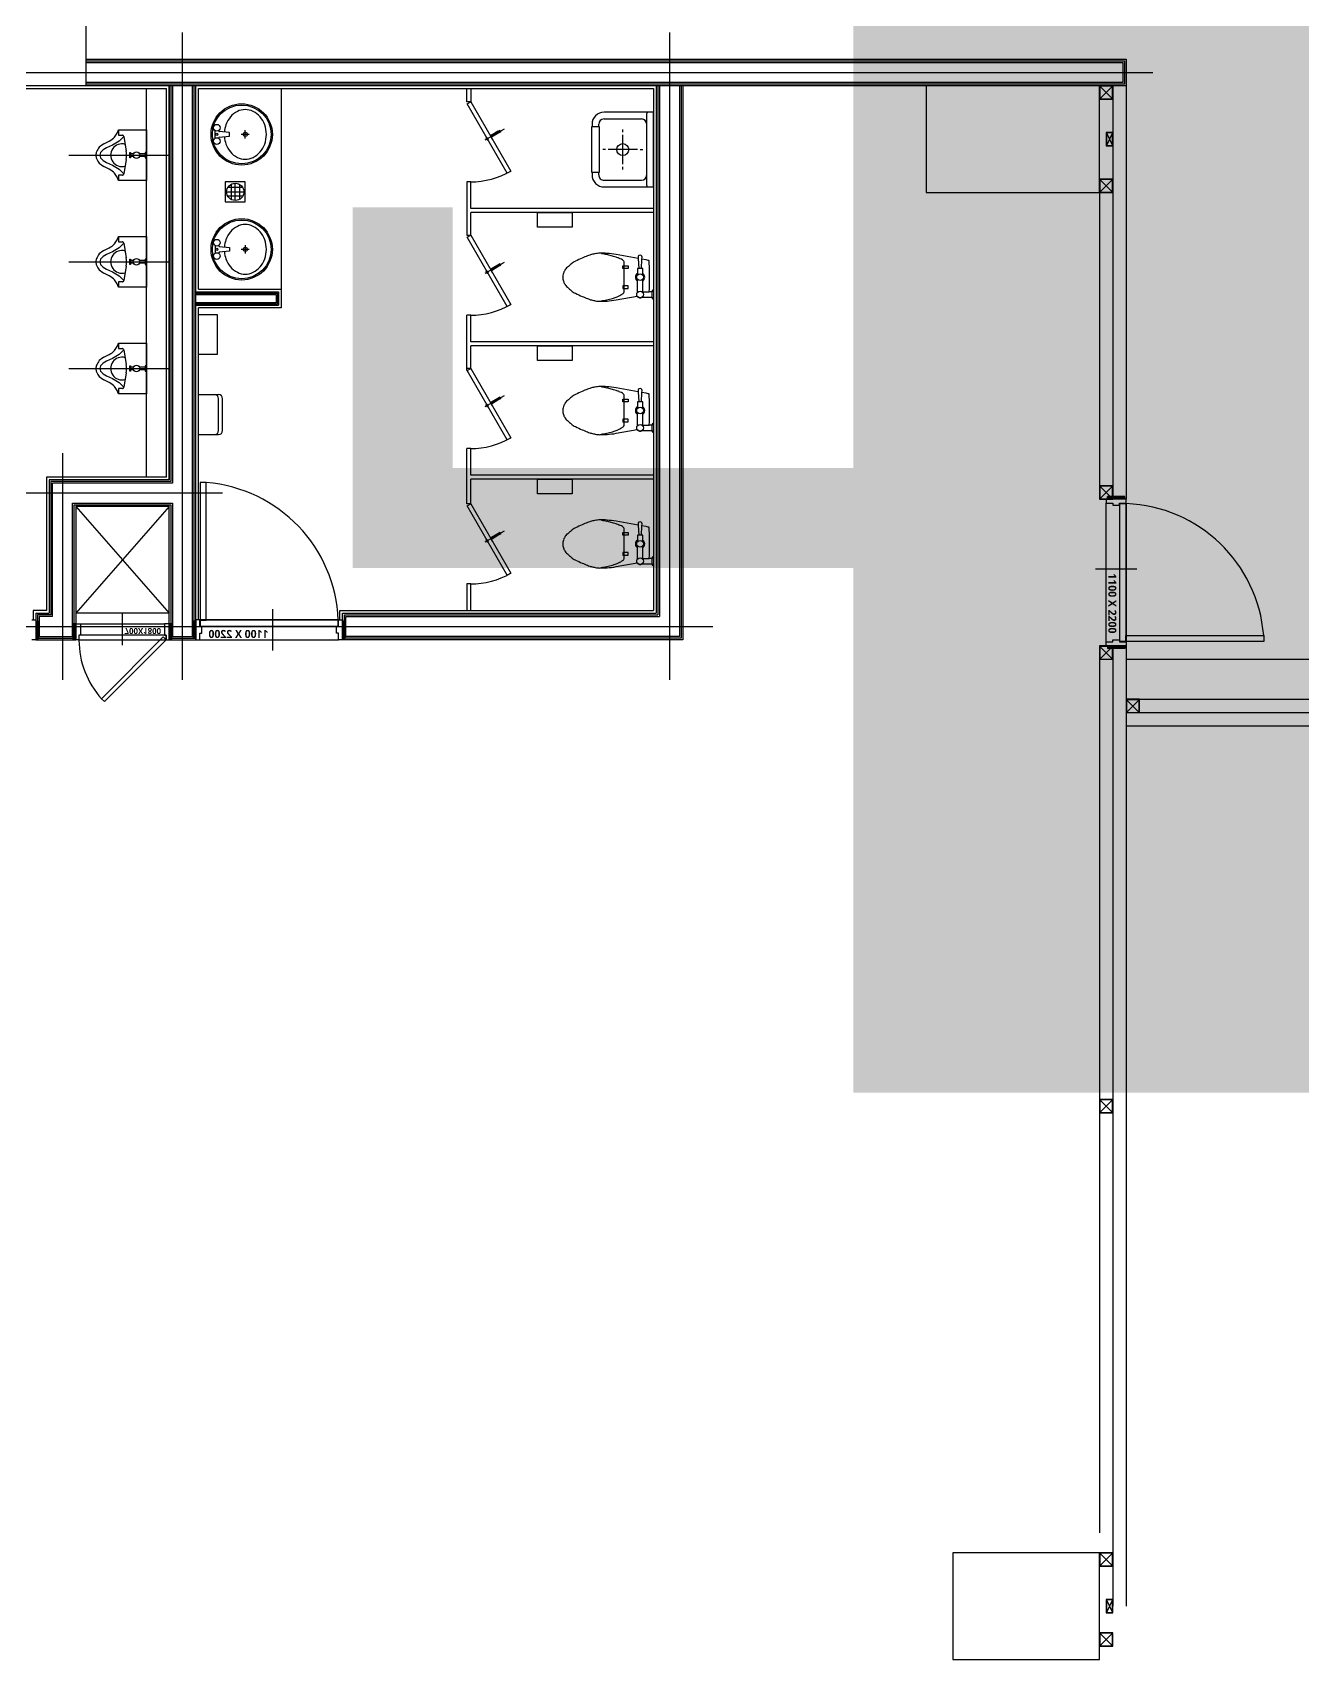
# Model space of a CAD drawing. Header units: millimetres. Extents: x 0 to 356400, y 0 to 68257.
# Drawn here: x 21556.2 to 21937, y 6221.9 to 6709.9 of the extents above; entities that cross this region are included whole.
import ezdxf
from ezdxf.enums import TextEntityAlignment as Align

# ---------------------------------------------------------------- set-up
doc = ezdxf.new("R2010")
doc.units = ezdxf.units.MM
doc.header["$LTSCALE"] = 75
doc.layers.add('8', color=8, linetype='Continuous')
doc.layers.add('AA-XXXX-TXT1', color=2, linetype='Continuous')
doc.styles.add('SHP-나눔bo', font='')
doc.styles.get('SHP-나눔bo').set_extended_font_data('NanumGothic', bold=True)

# ---------------------------------------------------------------- blocks, each defined once
blk = doc.blocks.new('G$C7369CDF7')
at = {"layer": '8'}
for p, q in [((21630, 45550), (21630, 58050)), ((21130, 45550), (21130, 57950)), ((21430, 45550), (21430, 57950)), ((21530, 45550), (21530, 57950)), ((20952, 45547), (20952, 46581)), ((20952, 46581), (20997, 46581)), ((20997, 46581), (20997, 45547)), ((16730, 5950), (16730, 45750)), ((20455, 45630), (20455, 45320)), ((21530, 45650), (21430, 45650)), ((21430, 45650), (21430, 45550)), ((21433, 45552), (21528, 45648)), ((21433, 45648), (21528, 45552)), ((21528, 45648), (21433, 45648)), ((21433, 45648), (21433, 45552)), ((21528, 45552), (21528, 45648)), ((21530, 45550), (21530, 45650)), ((16630, 37750), (16630, 45550)), ((16630, 45550), (16830, 45550)), ((16643, 37750), (16643, 45538)), ((16643, 45538), (16818, 45538)), ((16655, 37750), (16655, 45525)), ((16655, 45525), (16805, 45525)), ((16805, 45525), (16805, 37750)), ((16818, 45538), (16818, 37750)), ((16830, 45550), (16830, 37750)), ((16830, 45550), (19930, 45550)), ((19910, 45540), (19910, 45410)), ((19930, 45540), (19910, 45540)), ((19930, 45520), (19910, 45520)), ((19920, 45540), (19920, 45410)), ((19930, 45550), (19930, 45450)), ((19960, 45550), (19930, 45550)), ((19930, 45550), (19930, 45530)), ((19930, 45540), (19930, 45410)), ((19960, 45550), (21000, 45550)), ((19960, 45500), (19960, 45550)), ((19963, 45502), (19963, 45547)), ((19963, 45547), (20997, 45547)), ((20997, 45547), (20952, 45547)), ((20997, 45547), (20997, 45502)), ((21000, 45500), (21000, 45550)), ((21000, 45550), (21030, 45550)), ((21030, 45550), (28230, 45550)), ((21030, 45550), (21030, 45450)), ((21030, 45550), (21030, 45530)), ((21030, 45540), (21050, 45540)), ((21030, 45540), (21030, 45410)), ((21030, 45520), (21050, 45520)), ((21040, 45540), (21040, 45410)), ((21050, 45540), (21050, 45410)), ((21430, 45550), (21530, 45550)), ((21433, 45552), (21528, 45552)), ((16830, 45450), (19930, 45450)), ((16930, 45450), (16830, 45450)), ((16830, 45450), (16830, 45350)), ((16833, 45352), (16928, 45448)), ((16833, 45448), (16928, 45352)), ((16928, 45448), (16833, 45448)), ((16833, 45448), (16833, 45352)), ((16928, 45352), (16928, 45448)), ((16930, 45350), (16930, 45450)), ((17280, 45450, -103000), (17180, 45450, -103000)), ((17180, 45450, -103000), (17180, 45400, -103000)), ((17180, 45400, -103000), (17280, 45400, -103000)), ((17183, 45402, -103000), (17278, 45448, -103000)), ((17183, 45448, -103000), (17278, 45402, -103000)), ((17278, 45448, -103000), (17183, 45448, -103000)), ((17183, 45448, -103000), (17183, 45402, -103000)), ((17183, 45402, -103000), (17278, 45402, -103000)), ((17278, 45402, -103000), (17278, 45448, -103000)), ((17280, 45400, -103000), (17280, 45450, -103000)), ((17630, 45450), (17530, 45450)), ((17530, 45450), (17530, 45350)), ((17533, 45352), (17628, 45448)), ((17533, 45448), (17628, 45352)), ((17628, 45448), (17533, 45448)), ((17533, 45448), (17533, 45352)), ((17628, 45352), (17628, 45448)), ((17630, 45350), (17630, 45450)), ((19930, 45450), (19830, 45450)), ((19830, 45450), (19830, 45350)), ((19833, 45352), (19928, 45448)), ((19833, 45448), (19928, 45352)), ((19928, 45448), (19833, 45448)), ((19833, 45448), (19833, 45352)), ((19930, 45430), (19910, 45430)), ((19930, 45410), (19910, 45410)), ((19928, 45352), (19928, 45448)), ((19930, 45450), (19930, 45350)), ((19930, 45350), (19930, 45450)), ((19930, 45420), (19930, 45400)), ((19930, 45400), (19960, 45400)), ((19975, 45500), (19960, 45500)), ((19960, 45400), (19960, 45450)), ((19960, 45450), (19975, 45450)), ((21000, 45400), (19960, 45400)), ((20997, 45502), (19963, 45502)), ((19975, 45450), (19975, 45500)), ((20985, 45450), (20985, 45500)), ((20985, 45500), (21000, 45500)), ((21000, 45450), (20985, 45450)), ((21000, 45400), (21000, 45450)), ((21030, 45400), (21000, 45400)), ((21030, 45450), (28230, 45450)), ((21030, 45450), (21030, 45350)), ((21130, 45450), (21030, 45450)), ((21030, 45450), (21030, 45350)), ((21030, 45430), (21050, 45430)), ((21030, 45420), (21030, 45400)), ((21030, 45410), (21050, 45410)), ((21033, 45352), (21128, 45448)), ((21033, 45448), (21128, 45352)), ((21128, 45448), (21033, 45448)), ((21033, 45448), (21033, 45352)), ((21128, 45352), (21128, 45448)), ((21130, 45350), (21130, 45450)), ((24530, 45450), (24430, 45450)), ((24430, 45450), (24430, 45350)), ((24433, 45352), (24528, 45448)), ((24433, 45448), (24528, 45352)), ((24528, 45448), (24433, 45448)), ((24433, 45448), (24433, 45352)), ((24528, 45352), (24528, 45448)), ((24530, 45350), (24530, 45450)), ((27930, 45450), (27830, 45450)), ((27830, 45450), (27830, 45350)), ((27833, 45352), (27928, 45448)), ((27833, 45448), (27928, 45352)), ((27928, 45448), (27833, 45448)), ((27833, 45448), (27833, 45352)), ((27928, 45352), (27928, 45448)), ((27930, 45350), (27930, 45450)), ((28280, 45450, -103000), (28180, 45450, -103000)), ((28180, 45450, -103000), (28180, 45400, -103000)), ((28180, 45400, -103000), (28280, 45400, -103000)), ((28183, 45402, -103000), (28278, 45448, -103000)), ((28183, 45448, -103000), (28278, 45402, -103000)), ((28278, 45448, -103000), (28183, 45448, -103000)), ((28183, 45448, -103000), (28183, 45402, -103000)), ((28183, 45402, -103000), (28278, 45402, -103000)), ((28278, 45402, -103000), (28278, 45448, -103000)), ((28280, 45400, -103000), (28280, 45450, -103000)), ((28530, 45450), (28430, 45450)), ((28430, 45450), (28430, 45350)), ((28433, 45352), (28528, 45448)), ((28433, 45448), (28528, 45352)), ((28528, 45448), (28433, 45448)), ((28433, 45448), (28433, 45352)), ((28528, 45352), (28528, 45448)), ((28530, 45350), (28530, 45450)), ((17630, 45350), (16830, 45350)), ((16830, 45350), (16830, 44050)), ((16830, 45350), (16930, 45350)), ((16833, 45352), (16928, 45352)), ((17530, 45350), (17630, 45350)), ((17533, 45352), (17628, 45352)), ((17630, 45350), (19930, 45350)), ((17630, 44050), (17630, 45350)), ((19830, 45350), (19930, 45350)), ((19833, 45352), (19928, 45352)), ((21030, 45350), (27680, 45350)), ((21030, 45350), (21130, 45350)), ((21033, 45352), (21128, 45352)), ((24430, 45350), (24530, 45350)), ((24433, 45352), (24528, 45352)), ((28630, 45350), (27830, 45350)), ((27830, 45350), (27830, 44250)), ((27830, 45350), (27930, 45350)), ((27833, 45352), (27928, 45352)), ((28430, 45350), (28530, 45350)), ((28433, 45352), (28528, 45352)), ((28630, 44250), (28630, 45350)), ((27830, 44250), (28630, 44250)), ((16830, 44050), (17630, 44050)), ((20885, 34025), (20885, 42450)), ((16830, 42225), (20985, 42225)), ((16830, 42213), (20973, 42213)), ((20973, 42213), (20973, 39688)), ((20985, 42225), (20985, 39675)), ((16430, 42125), (21285, 42125)), ((16830, 42200), (20960, 42200)), ((20960, 42200), (20960, 39700)), ((16830, 42050), (20810, 42050)), ((16830, 42038), (20798, 42038)), ((16830, 42025), (20785, 42025)), ((16850, 42005), (20765, 42005)), ((16850, 38595), (16850, 42005)), ((17588, 42005), (17028, 42005)), ((17028, 42005), (17028, 41635)), ((17588, 41635), (17588, 42005)), ((17750, 42005), (17750, 40635)), ((17780, 42005), (17780, 40635)), ((18265, 41975), (18190, 41975)), ((18340, 41975), (18265, 41975)), ((18360, 42005), (18430, 42005)), ((18360, 42005), (18365, 41995)), ((18365, 41995), (18375, 41995)), ((18415, 41995), (18375, 41995)), ((18375, 41995), (18375, 41974)), ((18375, 41920), (18375, 41974)), ((18415, 41920), (18415, 41995)), ((18415, 41995), (18425, 41995)), ((18425, 41995), (18430, 42005)), ((18750, 42005), (18750, 40635)), ((18780, 42005), (18780, 40635)), ((19265, 41975), (19190, 41975)), ((19340, 41975), (19265, 41975)), ((19360, 42005), (19430, 42005)), ((19360, 42005), (19365, 41995)), ((19365, 41995), (19375, 41995)), ((19415, 41995), (19375, 41995)), ((19375, 41995), (19375, 41974)), ((19375, 41920), (19375, 41974)), ((19415, 41920), (19415, 41995)), ((19415, 41995), (19425, 41995)), ((19425, 41995), (19430, 42005)), ((19750, 42005), (19750, 40635)), ((19780, 42005), (19780, 40635)), ((20265, 41975), (20190, 41975)), ((20340, 41975), (20265, 41975)), ((20360, 42005), (20430, 42005)), ((20360, 42005), (20365, 41995)), ((20365, 41995), (20375, 41995)), ((20415, 41995), (20375, 41995)), ((20375, 41995), (20375, 41974)), ((20375, 41920), (20375, 41974)), ((20415, 41920), (20415, 41995)), ((20415, 41995), (20425, 41995)), ((20425, 41995), (20430, 42005)), ((20765, 40605), (20765, 42005)), ((20765, 39655), (20765, 41995)), ((20785, 39675), (20785, 42025)), ((20798, 39688), (20798, 42038)), ((20810, 39700), (20810, 42050)), ((17578, 41955), (17038, 41955)), ((17078, 41635), (17078, 41915)), ((17308, 41905), (17308, 41925)), ((17308, 41885), (17308, 41665)), ((17538, 41635), (17538, 41915)), ((18124, 41891), (18095, 41725)), ((18130, 41919), (18115, 41920)), ((18115, 41890), (18124, 41891)), ((18124, 41891), (18200, 41895)), ((18135, 41950), (18130, 41919)), ((18200, 41915), (18130, 41919)), ((18250, 41925), (18200, 41925)), ((18200, 41925), (18200, 41885)), ((18200, 41885), (18250, 41885)), ((18380, 41925), (18280, 41925)), ((18380, 41885), (18280, 41885)), ((18435, 41725), (18407, 41883)), ((19124, 41891), (19095, 41725)), ((19130, 41919), (19115, 41920)), ((19115, 41890), (19124, 41891)), ((19124, 41891), (19200, 41895)), ((19135, 41950), (19130, 41919)), ((19200, 41915), (19130, 41919)), ((19250, 41925), (19200, 41925)), ((19200, 41925), (19200, 41885)), ((19200, 41885), (19250, 41885)), ((19380, 41925), (19280, 41925)), ((19380, 41885), (19280, 41885)), ((19435, 41725), (19407, 41883)), ((20124, 41891), (20095, 41725)), ((20130, 41919), (20115, 41920)), ((20115, 41890), (20124, 41891)), ((20124, 41891), (20200, 41895)), ((20135, 41950), (20130, 41919)), ((20200, 41915), (20130, 41919)), ((20250, 41925), (20200, 41925)), ((20200, 41925), (20200, 41885)), ((20200, 41885), (20250, 41885)), ((20380, 41925), (20280, 41925)), ((20380, 41885), (20280, 41885)), ((20435, 41725), (20407, 41883)), ((17178, 41775), (17158, 41775)), ((17418, 41775), (17198, 41775)), ((17458, 41775), (17438, 41775)), ((18265, 41785), (18150, 41785)), ((18180, 41775), (18180, 41815)), ((18180, 41815), (18200, 41815)), ((18200, 41775), (18180, 41775)), ((18200, 41815), (18200, 41775)), ((18380, 41785), (18265, 41785)), ((18330, 41815), (18330, 41775)), ((18350, 41815), (18330, 41815)), ((18330, 41775), (18350, 41775)), ((18350, 41775), (18350, 41815)), ((19265, 41785), (19150, 41785)), ((19180, 41775), (19180, 41815)), ((19180, 41815), (19200, 41815)), ((19200, 41775), (19180, 41775)), ((19200, 41815), (19200, 41775)), ((19380, 41785), (19265, 41785)), ((19330, 41815), (19330, 41775)), ((19350, 41815), (19330, 41815)), ((19330, 41775), (19350, 41775)), ((19350, 41775), (19350, 41815)), ((20265, 41785), (20150, 41785)), ((20180, 41775), (20180, 41815)), ((20180, 41815), (20200, 41815)), ((20200, 41775), (20180, 41775)), ((20200, 41815), (20200, 41775)), ((20380, 41785), (20265, 41785)), ((20330, 41815), (20330, 41775)), ((20350, 41815), (20330, 41815)), ((20330, 41775), (20350, 41775)), ((20350, 41775), (20350, 41815)), ((17308, 41645), (17308, 41625)), ((17138, 41595), (17118, 41595)), ((17118, 41545), (17138, 41545)), ((17478, 41600), (17138, 41600)), ((17138, 41600), (17138, 41545)), ((17138, 41545), (17138, 41540)), ((17138, 41540), (17478, 41540)), ((17478, 41545), (17478, 41600)), ((17498, 41595), (17478, 41595)), ((17478, 41540), (17478, 41545)), ((17478, 41545), (17498, 41545)), ((17780, 41395), (17890, 41395)), ((17780, 41135), (17780, 41395)), ((17890, 41395), (17890, 41135)), ((18780, 41395), (18890, 41395)), ((18780, 41135), (18780, 41395)), ((18890, 41395), (18890, 41135)), ((19780, 41395), (19890, 41395)), ((19780, 41135), (19780, 41395)), ((19890, 41395), (19890, 41135)), ((17890, 41135), (17780, 41135)), ((18890, 41135), (18780, 41135)), ((19890, 41135), (19780, 41135)), ((16950, 40635, 0), (17470, 40935, 0)), ((17485, 40909, 0), (16965, 40609, 0)), ((17154, 40885, 0), (17237, 40740, 0)), ((17470, 40935, 0), (17485, 40909, 0)), ((17950, 40635, 0), (18470, 40935, 0)), ((18485, 40909, 0), (17965, 40609, 0)), ((18154, 40885, 0), (18237, 40740, 0)), ((18470, 40935, 0), (18485, 40909, 0)), ((18950, 40635, 0), (19470, 40935, 0)), ((19485, 40909, 0), (18965, 40609, 0)), ((19154, 40885, 0), (19237, 40740, 0)), ((19470, 40935, 0), (19485, 40909, 0)), ((19965, 40635, 0), (20485, 40935, 0)), ((20500, 40909, 0), (19980, 40609, 0)), ((20169, 40885, 0), (20252, 40740, 0)), ((20485, 40935, 0), (20500, 40909, 0)), ((17164, 40854, 0), (17175, 40861, 0)), ((17164, 40854, 0), (17169, 40846, 0)), ((17169, 40846, 0), (17180, 40853, 0)), ((17170, 40847, 0), (17173, 40841, 0)), ((17171, 40841, 0), (17183, 40847, 0)), ((17171, 40841, 0), (17205, 40783, 0)), ((17175, 40861, 0), (17180, 40853, 0)), ((17179, 40852, 0), (17182, 40847, 0)), ((17183, 40847, 0), (17216, 40790, 0)), ((17192, 40776, 0), (17229, 40797, 0)), ((17192, 40775, 0), (17230, 40796, 0)), ((17192, 40776, 0), (17192, 40775, 0)), ((17217, 40754, 0), (17235, 40765, 0)), ((17218, 40752, 0), (17217, 40754, 0)), ((17237, 40763, 0), (17218, 40752, 0)), ((17218, 40752, 0), (17221, 40751, 0)), ((17236, 40760, 0), (17221, 40751, 0)), ((17229, 40797, 0), (17230, 40796, 0)), ((17237, 40763, 0), (17235, 40765, 0)), ((17237, 40763, 0), (17236, 40760, 0)), ((18164, 40854, 0), (18175, 40861, 0)), ((18164, 40854, 0), (18169, 40846, 0)), ((18169, 40846, 0), (18180, 40853, 0)), ((18170, 40847, 0), (18173, 40841, 0)), ((18171, 40841, 0), (18183, 40847, 0)), ((18171, 40841, 0), (18205, 40783, 0)), ((18175, 40861, 0), (18180, 40853, 0)), ((18179, 40852, 0), (18182, 40847, 0)), ((18183, 40847, 0), (18216, 40790, 0)), ((18192, 40776, 0), (18229, 40797, 0)), ((18192, 40775, 0), (18230, 40796, 0)), ((18192, 40776, 0), (18192, 40775, 0)), ((18217, 40754, 0), (18235, 40765, 0)), ((18218, 40752, 0), (18217, 40754, 0)), ((18237, 40763, 0), (18218, 40752, 0)), ((18218, 40752, 0), (18221, 40751, 0)), ((18236, 40760, 0), (18221, 40751, 0)), ((18229, 40797, 0), (18230, 40796, 0)), ((18237, 40763, 0), (18235, 40765, 0)), ((18237, 40763, 0), (18236, 40760, 0)), ((19164, 40854, 0), (19175, 40861, 0)), ((19164, 40854, 0), (19169, 40846, 0)), ((19169, 40846, 0), (19180, 40853, 0)), ((19170, 40847, 0), (19173, 40841, 0)), ((19171, 40841, 0), (19183, 40847, 0)), ((19171, 40841, 0), (19205, 40783, 0)), ((19175, 40861, 0), (19180, 40853, 0)), ((19179, 40852, 0), (19182, 40847, 0)), ((19183, 40847, 0), (19216, 40790, 0)), ((19192, 40776, 0), (19229, 40797, 0)), ((19192, 40775, 0), (19230, 40796, 0)), ((19192, 40776, 0), (19192, 40775, 0)), ((19217, 40754, 0), (19235, 40765, 0)), ((19218, 40752, 0), (19217, 40754, 0)), ((19237, 40763, 0), (19218, 40752, 0)), ((19218, 40752, 0), (19221, 40751, 0)), ((19236, 40760, 0), (19221, 40751, 0)), ((19229, 40797, 0), (19230, 40796, 0)), ((19237, 40763, 0), (19235, 40765, 0)), ((19237, 40763, 0), (19236, 40760, 0)), ((20179, 40854, 0), (20190, 40861, 0)), ((20179, 40854, 0), (20184, 40846, 0)), ((20184, 40846, 0), (20195, 40853, 0)), ((20185, 40847, 0), (20188, 40841, 0)), ((20186, 40841, 0), (20198, 40847, 0)), ((20186, 40841, 0), (20220, 40783, 0)), ((20190, 40861, 0), (20195, 40853, 0)), ((20194, 40852, 0), (20197, 40847, 0)), ((20198, 40847, 0), (20231, 40790, 0)), ((20207, 40776, 0), (20244, 40797, 0)), ((20207, 40775, 0), (20245, 40796, 0)), ((20207, 40776, 0), (20207, 40775, 0)), ((20232, 40754, 0), (20250, 40765, 0)), ((20233, 40752, 0), (20232, 40754, 0)), ((20252, 40763, 0), (20233, 40752, 0)), ((20233, 40752, 0), (20236, 40751, 0)), ((20251, 40760, 0), (20236, 40751, 0)), ((20244, 40797, 0), (20245, 40796, 0)), ((20252, 40763, 0), (20250, 40765, 0)), ((20252, 40763, 0), (20251, 40760, 0)), ((16850, 40635), (16950, 40635)), ((16950, 40635), (16950, 40605)), ((16965, 40609, 0), (16950, 40635, 0)), ((17750, 40635), (17550, 40635)), ((17550, 40635), (17550, 40605)), ((17950, 40635), (17780, 40635)), ((17950, 40605), (17950, 40635)), ((17965, 40609, 0), (17950, 40635, 0)), ((18550, 40635), (18550, 40605)), ((18750, 40635), (18550, 40635)), ((18950, 40635), (18780, 40635)), ((18950, 40635), (18950, 40605)), ((18965, 40609, 0), (18950, 40635, 0)), ((19550, 40635), (19550, 40605)), ((19750, 40635), (19550, 40635)), ((19965, 40635), (19780, 40635)), ((19965, 40635), (19965, 40605)), ((19980, 40609, 0), (19965, 40635, 0)), ((20765, 40635), (20565, 40635)), ((20565, 40635), (20565, 40605)), ((16950, 40605), (16850, 40605)), ((17550, 40605), (17950, 40605)), ((18965, 40605), (18550, 40605)), ((19965, 40605), (19550, 40605)), ((20565, 40605), (20765, 40605)), ((20835, 39655), (20765, 39655)), ((20985, 39675), (20785, 39675)), ((20973, 39688), (20798, 39688)), ((20960, 39700), (20810, 39700)), ((20835, 39645), (20835, 39675)), ((20835, 39675), (20855, 39675)), ((20845, 39695), (20975, 39695)), ((20845, 39675), (20845, 39695)), ((20845, 39685), (20975, 39685)), ((20845, 39675), (20975, 39675)), ((20865, 39675), (20865, 39695)), ((20955, 39675), (20955, 39695)), ((20965, 39675), (20985, 39675)), ((20975, 39675), (20975, 39695)), ((20985, 39675), (20985, 39645)), ((20835, 39645), (20835, 38605)), ((20885, 39645), (20835, 39645)), ((20883, 39642), (20838, 39642)), ((20838, 39642), (20838, 38608)), ((20883, 38608), (20883, 39642)), ((20885, 39630), (20885, 39645)), ((20935, 39630), (20885, 39630)), ((20985, 39645), (20935, 39645)), ((20935, 39645), (20935, 39630)), ((20985, 38605), (20985, 39645)), ((16850, 39215), (18355, 39215)), ((18355, 38595), (18355, 39215)), ((18355, 39215), (18495, 39215)), ((18375, 38575), (18375, 39195)), ((18375, 39195), (18475, 39195)), ((18385, 38575), (18385, 39186)), ((18385, 39186), (18466, 39186)), ((18394, 38575), (18394, 39176)), ((18394, 39176), (18456, 39176)), ((18456, 39176), (18456, 38575)), ((18466, 39186), (18466, 38575)), ((18475, 38575), (18475, 39195)), ((18495, 39215), (18495, 38595)), ((20755, 39150), (21065, 39150)), ((17226, 38945), (17163, 38945)), ((17195, 38975), (17195, 38913)), ((17550, 38945), (17550, 38795)), ((17700, 38945), (17550, 38945)), ((17593, 38926), (17593, 38814)), ((17625, 38805), (17625, 38935)), ((17658, 38926), (17658, 38814)), ((17700, 38795), (17700, 38945)), ((18025, 38945), (18087, 38945)), ((18056, 38975), (18056, 38913)), ((17180, 38827), (17173, 38750)), ((17208, 38827), (17180, 38827)), ((17216, 38750), (17208, 38827)), ((17690, 38870), (17561, 38870)), ((17569, 38902), (17681, 38902)), ((17569, 38838), (17681, 38838)), ((18035, 38750), (18042, 38827)), ((18042, 38827), (18070, 38827)), ((18070, 38827), (18077, 38750)), ((17168, 38746), (17165, 38746)), ((17224, 38718), (17165, 38718)), ((17224, 38746), (17221, 38746)), ((17550, 38795), (17700, 38795)), ((18027, 38746), (18030, 38746)), ((18027, 38718), (18085, 38718)), ((18082, 38746), (18085, 38746)), ((18545, 38595), (18545, 38735)), ((18545, 38735), (18845, 38735)), ((18845, 38735), (18845, 38595)), ((19145, 38595), (19145, 38745)), ((19415, 38775), (19175, 38775)), ((19415, 38745), (19175, 38745)), ((19445, 38595), (19445, 38745)), ((19885, 38775), (19885, 37275)), ((20985, 38575), (16830, 38575)), ((20973, 38563), (16830, 38563)), ((18355, 38595), (16850, 38595)), ((20765, 38595), (18495, 38595)), ((18845, 38595), (18545, 38595)), ((19445, 38595), (19145, 38595)), ((20838, 38653), (19804, 38653)), ((19804, 38653), (19804, 38608)), ((19804, 38608), (20838, 38608)), ((20835, 38595), (20765, 38595)), ((20885, 38605), (20835, 38605)), ((20835, 38605), (20835, 38575)), ((20835, 38575), (20855, 38575)), ((20838, 38608), (20838, 38653)), ((20838, 38608), (20883, 38608)), ((20845, 38575), (20845, 38555)), ((20845, 38575), (20975, 38575)), ((20845, 38565), (20975, 38565)), ((20845, 38555), (20975, 38555)), ((20865, 38575), (20865, 38555)), ((20935, 38620), (20885, 38620)), ((20885, 38620), (20885, 38605)), ((20935, 38605), (20935, 38620)), ((20985, 38605), (20935, 38605)), ((20955, 38575), (20955, 38555)), ((20965, 38575), (20985, 38575)), ((20973, 38388), (20973, 38563)), ((20975, 38575), (20975, 38555)), ((20985, 38575), (20985, 38605)), ((20985, 38375), (20985, 38575)), ((21285, 38475), (16430, 38475)), ((20960, 38550), (16830, 38550)), ((20960, 38400), (20960, 38550)), ((16830, 38400), (19810, 38400)), ((16830, 38388), (19798, 38388)), ((19785, 38375), (16830, 38375)), ((16830, 38375), (19785, 38375)), ((19765, 38355), (16850, 38355)), ((16850, 34570), (16850, 38355)), ((17350, 37623), (17350, 38370)), ((18150, 37623), (18150, 38370)), ((18950, 37623), (18950, 38370)), ((19765, 38355), (19765, 37455)), ((19785, 38375), (19785, 37475)), ((19798, 38388), (19798, 37488)), ((19810, 38400), (19810, 37500)), ((19960, 37650), (19960, 38400)), ((19960, 38400), (20960, 38400)), ((19973, 37663), (19973, 38388)), ((19973, 38388), (20973, 38388)), ((20985, 38375), (19985, 38375)), ((19985, 38375), (19985, 37675)), ((19985, 37675), (20785, 38375)), ((19985, 38375), (20785, 37675)), ((20785, 38375), (20785, 37675)), ((20865, 38395), (20865, 38375)), ((20985, 38395), (20865, 38395)), ((20985, 38385), (20865, 38385)), ((20865, 38375), (20865, 38340)), ((20985, 38375), (20865, 38375)), ((20985, 38375), (20865, 38375)), ((20865, 38340), (20950, 38340)), ((20865, 37693), (20865, 38340)), ((20885, 38395), (20885, 38375)), ((20950, 38340), (20950, 38352)), ((20950, 38352), (20985, 38352)), ((20985, 38352), (20950, 38352)), ((20950, 38352), (20950, 37698)), ((20985, 38352), (20963, 38330)), ((21426, 37867), (20963, 38330)), ((20975, 38395), (20975, 38375)), ((20985, 38395), (20985, 38375)), ((20985, 38352), (20985, 38375)), ((21447, 37890), (20985, 38352)), ((20985, 37698), (20985, 38352)), ((19765, 38205), (16850, 38205)), ((17160, 38205), (17540, 38205)), ((17160, 37995), (17160, 38205)), ((17330, 38205), (17330, 38195)), ((17330, 38195), (17370, 38195)), ((17340, 38205), (17340, 38153)), ((17360, 38205), (17360, 38153)), ((17370, 38195), (17370, 38205)), ((17540, 38205), (17540, 37995)), ((17960, 38205), (18340, 38205)), ((17960, 37995), (17960, 38205)), ((18130, 38205), (18130, 38195)), ((18130, 38195), (18170, 38195)), ((18140, 38205), (18140, 38153)), ((18160, 38205), (18160, 38153)), ((18170, 38195), (18170, 38205)), ((18340, 38205), (18340, 37995)), ((18760, 38205), (19140, 38205)), ((18760, 37995), (18760, 38205)), ((18930, 38205), (18930, 38195)), ((18930, 38195), (18970, 38195)), ((18940, 38205), (18940, 38153)), ((18960, 38205), (18960, 38153)), ((18970, 38195), (18970, 38205)), ((19140, 38205), (19140, 37995)), ((17330, 38080), (17330, 38085)), ((17330, 38085), (17370, 38085)), ((17370, 38080), (17330, 38080)), ((17340, 38110), (17340, 38085)), ((17360, 38107), (17360, 38085)), ((17370, 38085), (17370, 38080)), ((18130, 38080), (18130, 38085)), ((18130, 38085), (18170, 38085)), ((18170, 38080), (18130, 38080)), ((18140, 38110), (18140, 38085)), ((18160, 38107), (18160, 38085)), ((18170, 38085), (18170, 38080)), ((18930, 38080), (18930, 38085)), ((18930, 38085), (18970, 38085)), ((18970, 38080), (18930, 38080)), ((18940, 38110), (18940, 38085)), ((18960, 38107), (18960, 38085)), ((18970, 38085), (18970, 38080)), ((17160, 37995), (17200, 37995)), ((17200, 37995), (17200, 38025)), ((17210, 38035), (17319, 38053)), ((17210, 38035), (17245, 38000)), ((17245, 38000), (17275, 37950)), ((17275, 37950), (17295, 37905)), ((17382, 38053), (17490, 38035)), ((17405, 37905), (17425, 37950)), ((17425, 37950), (17455, 38000)), ((17455, 38000), (17490, 38035)), ((17500, 38025), (17500, 37995)), ((17500, 37995), (17540, 37995)), ((17960, 37995), (18000, 37995)), ((18000, 37995), (18000, 38025)), ((18010, 38035), (18119, 38053)), ((18010, 38035), (18045, 38000)), ((18045, 38000), (18075, 37950)), ((18075, 37950), (18095, 37905)), ((18182, 38053), (18290, 38035)), ((18205, 37905), (18225, 37950)), ((18225, 37950), (18255, 38000)), ((18255, 38000), (18290, 38035)), ((18300, 38025), (18300, 37995)), ((18300, 37995), (18340, 37995)), ((18760, 37995), (18800, 37995)), ((18800, 37995), (18800, 38025)), ((18810, 38035), (18919, 38053)), ((18810, 38035), (18845, 38000)), ((18845, 38000), (18875, 37950)), ((18875, 37950), (18895, 37905)), ((18982, 38053), (19090, 38035)), ((19005, 37905), (19025, 37950)), ((19025, 37950), (19055, 38000)), ((19055, 38000), (19090, 38035)), ((19100, 38025), (19100, 37995)), ((19100, 37995), (19140, 37995)), ((21025, 38025), (20787, 38025)), ((17295, 37905), (17310, 37880)), ((17310, 37880), (17330, 37860)), ((17330, 37860), (17350, 37855)), ((17350, 37855), (17370, 37860)), ((17370, 37860), (17390, 37880)), ((17390, 37880), (17405, 37905)), ((18095, 37905), (18110, 37880)), ((18110, 37880), (18130, 37860)), ((18130, 37860), (18150, 37855)), ((18150, 37855), (18170, 37860)), ((18170, 37860), (18190, 37880)), ((18190, 37880), (18205, 37905)), ((18895, 37905), (18910, 37880)), ((18910, 37880), (18930, 37860)), ((18930, 37860), (18950, 37855)), ((18950, 37855), (18970, 37860)), ((18970, 37860), (18990, 37880)), ((18990, 37880), (19005, 37905)), ((21447, 37890), (21426, 37867)), ((16230, 37750), (16830, 37750)), ((16830, 37750), (16830, 37150)), ((20865, 37675), (20865, 37710)), ((20865, 37710), (20950, 37710)), ((20950, 37710), (20950, 37698)), ((20950, 37698), (20985, 37698)), ((20950, 37698), (20985, 37698)), ((20985, 37698), (20985, 37675)), ((20960, 37650), (19960, 37650)), ((20973, 37663), (19973, 37663)), ((19985, 37675), (20985, 37675)), ((20975, 37675), (20865, 37675)), ((20865, 37675), (20865, 37655)), ((20985, 37675), (20865, 37675)), ((20985, 37665), (20865, 37665)), ((20985, 37655), (20865, 37655)), ((20885, 37675), (20885, 37655)), ((20960, 37400), (20960, 37650)), ((20973, 37388), (20973, 37663)), ((20975, 37675), (20975, 37655)), ((20985, 37375), (20985, 37675)), ((20985, 37675), (20985, 37655)), ((19585, 37575), (21285, 37575)), ((19765, 37455), (20765, 37455)), ((19785, 37475), (20785, 37475)), ((19798, 37488), (20798, 37488)), ((20810, 37500), (19810, 37500)), ((20765, 37455), (20765, 37355)), ((20785, 37375), (20785, 37475)), ((20798, 37488), (20798, 37388)), ((20810, 37500), (20810, 37400)), ((20765, 37355), (20835, 37355)), ((20785, 37375), (20985, 37375)), ((20798, 37388), (20973, 37388)), ((20810, 37400), (20960, 37400)), ((20835, 37345), (20835, 37375)), ((20835, 37375), (20855, 37375)), ((20845, 37395), (20975, 37395)), ((20845, 37375), (20845, 37395)), ((20845, 37385), (20975, 37385)), ((20845, 37375), (20975, 37375)), ((20865, 37375), (20865, 37395)), ((20955, 37375), (20955, 37395)), ((20965, 37375), (20985, 37375)), ((20975, 37375), (20975, 37395)), ((20985, 37375), (20985, 37345))]:
    blk.add_line(p, q, dxfattribs=at)
for centre, radius in [((18265, 41905), 25), ((18395, 41905), 25), ((19265, 41905), 25), ((19395, 41905), 25), ((20265, 41905), 25), ((20395, 41905), 25), ((17308, 41775), 45), ((17194, 38918), 230), ((17194, 38918), 220), ((18056, 38918), 230), ((18056, 38918), 220), ((17194, 38945), 15), ((17625, 38870), 64.7), ((18056, 38945), 15), ((17144, 38732), 25), ((17194, 38732), 8), ((17244, 38732), 25), ((18006, 38732), 25), ((18056, 38732), 8), ((18106, 38732), 25), ((17350, 38130), 25), ((18150, 38130), 25), ((18950, 38130), 25)]:
    blk.add_circle(centre, radius, dxfattribs=at)
for centre, radius, start, end in [((21037, 45509), 1075, 94.5299, 177.8035), ((18158, 41961), 20, 152.9263, 165.9638), ((18145, 41968), 5.01, 95.7106, 152.9263), ((18190, 41512), 463, 90, 95.7106), ((18340, 41512), 463, 85.6617, 90), ((19158, 41961), 20, 152.9263, 165.9638), ((19145, 41968), 5.01, 95.7106, 152.9263), ((19190, 41512), 463, 90, 95.7106), ((19340, 41512), 463, 85.6617, 90), ((20158, 41961), 20, 152.9263, 165.9638), ((20145, 41968), 5.01, 95.7106, 152.9263), ((20190, 41512), 463, 90, 95.7106), ((20340, 41512), 463, 85.6617, 90), ((17038, 41965), 10, 180, 270), ((17118, 41915), 40, 90, 180), ((17498, 41915), 40, 0, 90), ((17578, 41965), 10, 270, 0), ((18114, 41905), 15, 86.6335, 273.3665), ((18382, 41905), 251, 165.9638, 169.6403), ((18265, 41905), 35, 34.8499, 145.1501), ((18265, 41905), 35, 214.8499, 325.1501), ((18395, 41905), 25, 298.9372, 36.8699), ((19114, 41905), 15, 86.6335, 273.3665), ((19382, 41905), 251, 165.9638, 169.6403), ((19265, 41905), 35, 34.8499, 145.1501), ((19265, 41905), 35, 214.8499, 325.1501), ((19395, 41905), 25, 298.9372, 36.8699), ((20114, 41905), 15, 86.6335, 273.3665), ((20382, 41905), 251, 165.9638, 169.6403), ((20265, 41905), 35, 34.8499, 145.1501), ((20265, 41905), 35, 214.8499, 325.1501), ((20395, 41905), 25, 298.9372, 36.8699), ((18859, 41593), 775, 170.1534, 175.2364), ((19127, 41396), 1064, 161.9714, 164.0546), ((18651, 41551), 564, 159.444, 161.9714), ((18396, 41646), 291, 155.9278, 159.444), ((18180, 41743), 54.8, 135, 155.9278), ((18150, 41773), 12.3, 90, 135), ((18380, 41781), 3.54, 36.8699, 90), ((18244, 41679), 174, 29.5675, 36.8699), ((17982, 41531), 475, 26.5651, 29.5675), ((18136, 41608), 303, 22.8053, 26.5651), ((18199, 41634), 234, 15.9454, 22.8053), ((17672, 41593), 775, 4.7636, 9.8466), ((19859, 41593), 775, 170.1534, 175.2364), ((20127, 41396), 1064, 161.9714, 164.0546), ((19651, 41551), 564, 159.444, 161.9714), ((19396, 41646), 291, 155.9278, 159.444), ((19180, 41743), 54.8, 135, 155.9278), ((19150, 41773), 12.3, 90, 135), ((19380, 41781), 3.54, 36.8699, 90), ((19244, 41679), 174, 29.5675, 36.8699), ((18982, 41531), 475, 26.5651, 29.5675), ((19136, 41608), 303, 22.8053, 26.5651), ((19199, 41634), 234, 15.9454, 22.8053), ((18672, 41593), 775, 4.7636, 9.8466), ((20859, 41593), 775, 170.1534, 175.2364), ((21127, 41396), 1064, 161.9714, 164.0546), ((20651, 41551), 564, 159.444, 161.9714), ((20396, 41646), 291, 155.9278, 159.444), ((20180, 41743), 54.8, 135, 155.9278), ((20150, 41773), 12.3, 90, 135), ((20380, 41781), 3.54, 36.8699, 90), ((20244, 41679), 174, 29.5675, 36.8699), ((19982, 41531), 475, 26.5651, 29.5675), ((20136, 41608), 303, 22.8053, 26.5651), ((20199, 41634), 234, 15.9454, 22.8053), ((19672, 41593), 775, 4.7636, 9.8466), ((17118, 41635), 90, 180, 270), ((17118, 41635), 40, 180, 270), ((17498, 41635), 40, 270, 0), ((17498, 41635), 90, 270, 0), ((18526, 41620), 441, 175.2364, 181.9723), ((18389, 41615), 304, 181.9723, 188.7462), ((18333, 41598), 244, 166.4166, 175.6013), ((18900, 41461), 828, 164.0546, 166.4166), ((17848, 41534), 599, 11.6565, 15.9454), ((18105, 41587), 337, 4.3987, 11.6565), ((18142, 41615), 304, 351.2538, 358.0277), ((18004, 41620), 441, 358.0277, 4.7636), ((19526, 41620), 441, 175.2364, 181.9723), ((19389, 41615), 304, 181.9723, 188.7462), ((19333, 41598), 244, 166.4166, 175.6013), ((19900, 41461), 828, 164.0546, 166.4166), ((18848, 41534), 599, 11.6565, 15.9454), ((19105, 41587), 337, 4.3987, 11.6565), ((19142, 41615), 304, 351.2538, 358.0277), ((19004, 41620), 441, 358.0277, 4.7636), ((20526, 41620), 441, 175.2364, 181.9723), ((20389, 41615), 304, 181.9723, 188.7462), ((20333, 41598), 244, 166.4166, 175.6013), ((20900, 41461), 828, 164.0546, 166.4166), ((19848, 41534), 599, 11.6565, 15.9454), ((20105, 41587), 337, 4.3987, 11.6565), ((20142, 41615), 304, 351.2538, 358.0277), ((20004, 41620), 441, 358.0277, 4.7636), ((18299, 41602), 213, 188.7462, 196.8361), ((18532, 41672), 456, 196.8361, 198.4349), ((19054, 41846), 1007, 198.4349, 199.5108), ((18635, 41698), 562, 199.5108, 203.9625), ((17895, 41698), 562, 336.0375, 340.4892), ((17476, 41846), 1007, 340.4892, 341.5651), ((17999, 41672), 456, 341.5651, 343.1639), ((18231, 41602), 213, 343.1639, 351.2538), ((19299, 41602), 213, 188.7462, 196.8361), ((19532, 41672), 456, 196.8361, 198.4349), ((20054, 41846), 1007, 198.4349, 199.5108), ((19635, 41698), 562, 199.5108, 203.9625), ((18895, 41698), 562, 336.0375, 340.4892), ((18476, 41846), 1007, 340.4892, 341.5651), ((18999, 41672), 456, 341.5651, 343.1639), ((19231, 41602), 213, 343.1639, 351.2538), ((20299, 41602), 213, 188.7462, 196.8361), ((20532, 41672), 456, 196.8361, 198.4349), ((21054, 41846), 1007, 198.4349, 199.5108), ((20635, 41698), 562, 199.5108, 203.9625), ((19895, 41698), 562, 336.0375, 340.4892), ((19476, 41846), 1007, 340.4892, 341.5651), ((19999, 41672), 456, 341.5651, 343.1639), ((20231, 41602), 213, 343.1639, 351.2538), ((18932, 41830), 887, 203.9625, 207.5073), ((18338, 41520), 217, 207.5073, 216.8699), ((18383, 41554), 273, 216.8699, 225.2192), ((18306, 41477), 165, 225.2192, 236.3099), ((18224, 41477), 165, 303.6901, 314.7808), ((18148, 41554), 273, 314.7808, 323.1301), ((18193, 41520), 217, 323.1301, 332.4927), ((17599, 41830), 887, 332.4927, 336.0375), ((19932, 41830), 887, 203.9625, 207.5073), ((19338, 41520), 217, 207.5073, 216.8699), ((19383, 41554), 273, 216.8699, 225.2192), ((19306, 41477), 165, 225.2192, 236.3099), ((19224, 41477), 165, 303.6901, 314.7808), ((19148, 41554), 273, 314.7808, 323.1301), ((19193, 41520), 217, 323.1301, 332.4927), ((18599, 41830), 887, 332.4927, 336.0375), ((20932, 41830), 887, 203.9625, 207.5073), ((20338, 41520), 217, 207.5073, 216.8699), ((20383, 41554), 273, 216.8699, 225.2192), ((20306, 41477), 165, 225.2192, 236.3099), ((20224, 41477), 165, 303.6901, 314.7808), ((20148, 41554), 273, 314.7808, 323.1301), ((20193, 41520), 217, 323.1301, 332.4927), ((19599, 41830), 887, 332.4927, 336.0375), ((18261, 41409), 82.6, 236.3099, 252.0099), ((18269, 41433), 108, 252.0099, 260.5377), ((18265, 41413), 87.7, 260.5377, 270), ((18265, 41413), 87.7, 270, 279.4623), ((18262, 41433), 108, 279.4623, 287.9901), ((18270, 41409), 82.6, 287.9901, 303.6901), ((19261, 41409), 82.6, 236.3099, 252.0099), ((19269, 41433), 108, 252.0099, 260.5377), ((19265, 41413), 87.7, 260.5377, 270), ((19265, 41413), 87.7, 270, 279.4623), ((19262, 41433), 108, 279.4623, 287.9901), ((19270, 41409), 82.6, 287.9901, 303.6901), ((20261, 41409), 82.6, 236.3099, 252.0099), ((20269, 41433), 108, 252.0099, 260.5377), ((20265, 41413), 87.7, 260.5377, 270), ((20265, 41413), 87.7, 270, 279.4623), ((20262, 41433), 108, 279.4623, 287.9901), ((20270, 41409), 82.6, 287.9901, 303.6901), ((16950, 40635, 0), 600, 0, 30), ((17950, 40635, 0), 600, 0, 30), ((18950, 40635, 0), 600, 0, 30), ((19965, 40635, 0), 600, 0, 30), ((20877, 38568), 1075, 92.1965, 175.4701), ((17168, 38933), 162, 130.3466, 154.0053), ((17184, 38914), 187, 109.3849, 130.3466), ((17194, 38885), 218, 90, 109.3849), ((17194, 38885), 218, 70.6151, 90), ((17205, 38914), 187, 49.6534, 70.6151), ((17221, 38933), 162, 25.9947, 49.6534), ((18030, 38933), 162, 130.3466, 154.0053), ((18046, 38914), 187, 109.3849, 130.3466), ((18056, 38885), 218, 90, 109.3849), ((18056, 38885), 218, 70.6151, 90), ((18066, 38914), 187, 49.6534, 70.6151), ((18082, 38933), 162, 25.9947, 49.6534), ((17143, 38945), 135, 154.0053, 180), ((17143, 38945), 135, 180, 205.9947), ((17246, 38945), 135, 360, 25.9947), ((17246, 38945), 135, 334.0053, 0), ((18005, 38945), 135, 154.0053, 180), ((18005, 38945), 135, 180, 205.9947), ((18107, 38945), 135, 0, 25.9947), ((18107, 38945), 135, 334.0053, 360), ((17168, 38957), 162, 205.9947, 229.6534), ((17184, 38976), 187, 229.6534, 250.6151), ((17194, 39006), 218, 250.6151, 265.3623), ((17194, 39006), 218, 274.6377, 289.3849), ((17205, 38976), 187, 289.3849, 310.3466), ((17221, 38957), 162, 310.3466, 334.0053), ((18030, 38957), 162, 205.9947, 229.6534), ((18046, 38976), 187, 229.6534, 250.6151), ((18056, 39006), 218, 250.6151, 265.3623), ((18056, 39006), 218, 274.6377, 289.3849), ((18066, 38976), 187, 289.3849, 310.3466), ((18082, 38957), 162, 310.3466, 334.0053), ((17168, 38751), 5, 270, 354.6091), ((17221, 38751), 5, 185.3909, 270), ((18030, 38751), 5, 270, 354.6091), ((18082, 38751), 5, 185.3909, 270), ((19175, 38745), 30, 90, 180), ((19175, 38715), 30, 90, 180), ((19415, 38745), 30, 0, 90), ((19415, 38715), 30, 0, 90), ((17060, 37708), 304, 65.6588, 70.7384), ((16887, 37505), 565, 54.4809, 58.1389), ((17206, 38025), 6.05, 135, 180), ((17222, 38009), 28.3, 114.6185, 135), ((17015, 37784), 270, 31.5554, 42.1844), ((17350, 38020), 85, 163.2144, 16.7856), ((17350, 37858), 197, 80.75, 99.25), ((17685, 37784), 270, 137.8156, 148.4446), ((17813, 37505), 565, 121.8611, 125.5191), ((17488, 38024), 11.6, 29.6316, 80.75), ((17482, 38020), 18.7, 15.3684, 29.6316), ((17641, 37708), 304, 109.2616, 114.3412), ((17860, 37708), 304, 65.6588, 70.7384), ((17687, 37505), 565, 54.4809, 58.1389), ((18006, 38025), 6.05, 135, 180), ((18022, 38009), 28.3, 114.6185, 135), ((17815, 37784), 270, 31.5554, 42.1844), ((18150, 38020), 85, 163.2144, 16.7856), ((18150, 37858), 197, 80.75, 99.25), ((18485, 37784), 270, 137.8156, 148.4446), ((18613, 37505), 565, 121.8611, 125.5191), ((18288, 38024), 11.6, 29.6316, 80.75), ((18282, 38020), 18.7, 15.3684, 29.6316), ((18441, 37708), 304, 109.2616, 114.3412), ((18660, 37708), 304, 65.6588, 70.7384), ((18487, 37505), 565, 54.4809, 58.1389), ((18806, 38025), 6.05, 135, 180), ((18822, 38009), 28.3, 114.6185, 135), ((18615, 37784), 270, 31.5554, 42.1844), ((18950, 38020), 85, 163.2144, 16.7856), ((18950, 37858), 197, 80.75, 99.25), ((19285, 37784), 270, 137.8156, 148.4446), ((19413, 37505), 565, 121.8611, 125.5191), ((19088, 38024), 11.6, 29.6316, 80.75), ((19082, 38020), 18.7, 15.3684, 29.6316), ((19241, 37708), 304, 109.2616, 114.3412), ((16869, 37712), 432, 23.5978, 29.5323), ((17600, 38098), 397, 212.4311, 218.6443), ((17378, 37963), 143, 232.1303, 248.38), ((17363, 37956), 132, 253.1333, 264.2468), ((17337, 37956), 132, 275.7532, 286.8667), ((17323, 37963), 143, 291.62, 307.8697), ((17100, 38098), 397, 321.3557, 327.5689), ((17831, 37712), 432, 150.4677, 156.4022), ((17669, 37712), 432, 23.5978, 29.5323), ((18400, 38098), 397, 212.4311, 218.6443), ((18178, 37963), 143, 232.1303, 248.38), ((18163, 37956), 132, 253.1333, 264.2468), ((18137, 37956), 132, 275.7532, 286.8667), ((18123, 37963), 143, 291.62, 307.8697), ((17900, 38098), 397, 321.3557, 327.5689), ((18631, 37712), 432, 150.4677, 156.4022), ((18469, 37712), 432, 23.5978, 29.5323), ((19200, 38098), 397, 212.4311, 218.6443), ((18978, 37963), 143, 232.1303, 248.38), ((18963, 37956), 132, 253.1333, 264.2468), ((18937, 37956), 132, 275.7532, 286.8667), ((18923, 37963), 143, 291.62, 307.8697), ((18700, 38098), 397, 321.3557, 327.5689), ((19431, 37712), 432, 150.4677, 156.4022), ((20983, 38366), 668, 270.2345, 311.6084)]:
    blk.add_arc(centre, radius, start, end, dxfattribs=at)
at = {"layer": '8', "style": 'SHP-나눔bo'}
blk.add_text('1100 X 2200', height=60, dxfattribs=at).set_placement((20711, 45416), align=Align.CENTER)
at = {"layer": '8', "style": 'SHP-나눔bo', "text_generation_flag": 4}
for s, height, rotation, p in [('1100 X 2200', 60, 270, (20970, 38894)), ('700X1800', 45, 90, (20896, 38177))]:
    blk.add_text(s, height=height, rotation=rotation, dxfattribs=at).set_placement(p, align=Align.CENTER)

msp = doc.modelspace()

# ---------------------------------------------------------------- hatches: boundary and pattern name
at = {"transparency": 33554687}
h = msp.add_hatch(color=254, dxfattribs=at)
h.dxf.hatch_style = 1
h.paths.add_polyline_path([(21827.37, 6804.7), (22443.17, 6804.7), (22443.17, 6416.88), (21827.37, 6416.88)])

# ---------------------------------------------------------------- linework, layer by layer
at = {"const_width": 50}
msp.add_lwpolyline([(21827.37, 6804.7), (22443.17, 6804.7), (22443.17, 6416.88), (21827.37, 6416.88)], close=True, dxfattribs=at)
at = {"layer": 'AA-XXXX-TXT1', "const_width": 30}
msp.add_lwpolyline([(21667.14, 6657.42), (21667.14, 6564.23), (22601.69, 6564.23), (22601.69, 6657.42)], dxfattribs=at)

# ---------------------------------------------------------------- block references
at = {"xscale": 0.04000000000000001, "yscale": 0.04000000000000001, "zscale": 0.04000000000000001, "rotation": 270}
msp.add_blockref('G$C7369CDF7', (20062.17, 7367.09), dxfattribs=at)

doc.saveas('drawing.dxf')
